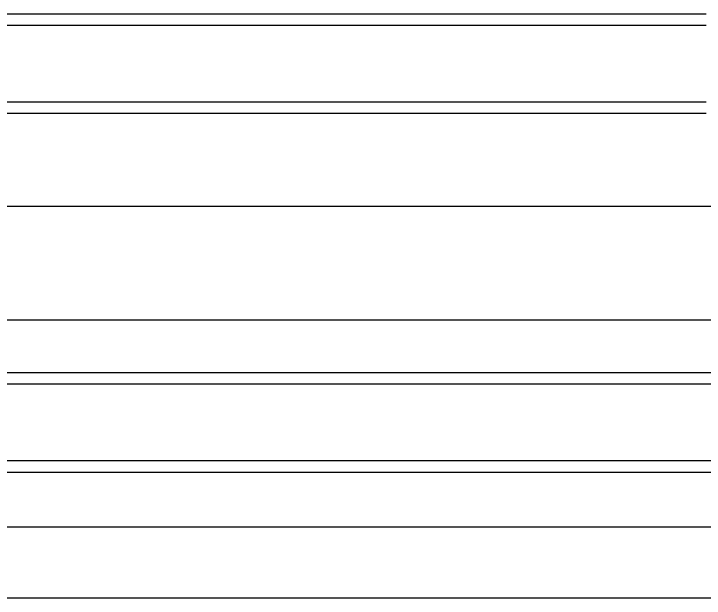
# Model space of a CAD drawing. Header units: millimetres. Extents: x -6000 to 26000, y -6000 to 26000.
# Drawn here: x 111.77 to 145.43, y -2378.37 to -2349.87 of the extents above; entities that cross this region are included whole.
import ezdxf

# ---------------------------------------------------------------- set-up
doc = ezdxf.new("R2010")
doc.units = ezdxf.units.MM
doc.header["$MEASUREMENT"] = 0
doc.layers.add('Чертеж и Рисунок_Ном._пера__21', color=7, linetype='Continuous', lineweight=30)

msp = doc.modelspace()

# ---------------------------------------------------------------- linework, layer by layer
at = {"layer": 'Чертеж и Рисунок_Ном._пера__21', "color": 7, "linetype": 'Continuous', "lineweight": 30}
for p, q in [((103.774, -2349.868), (145.524, -2349.868)), ((103.774, -2350.422), (145.524, -2350.422)), ((145.524, -2354.181), (103.774, -2354.181)), ((145.524, -2354.737), (103.774, -2354.737)), ((83.67, -2359.242), (154.569, -2359.242)), ((154.569, -2364.806), (83.67, -2364.806)), ((99.967, -2367.364), (147.838, -2367.364)), ((99.967, -2367.921), (147.838, -2367.921)), ((147.838, -2371.677), (99.967, -2371.677)), ((147.838, -2372.233), (99.967, -2372.233)), ((83.67, -2374.892), (154.569, -2374.892)), ((154.569, -2378.37), (83.67, -2378.37))]:
    msp.add_line(p, q, dxfattribs=at)

doc.saveas('drawing.dxf')
